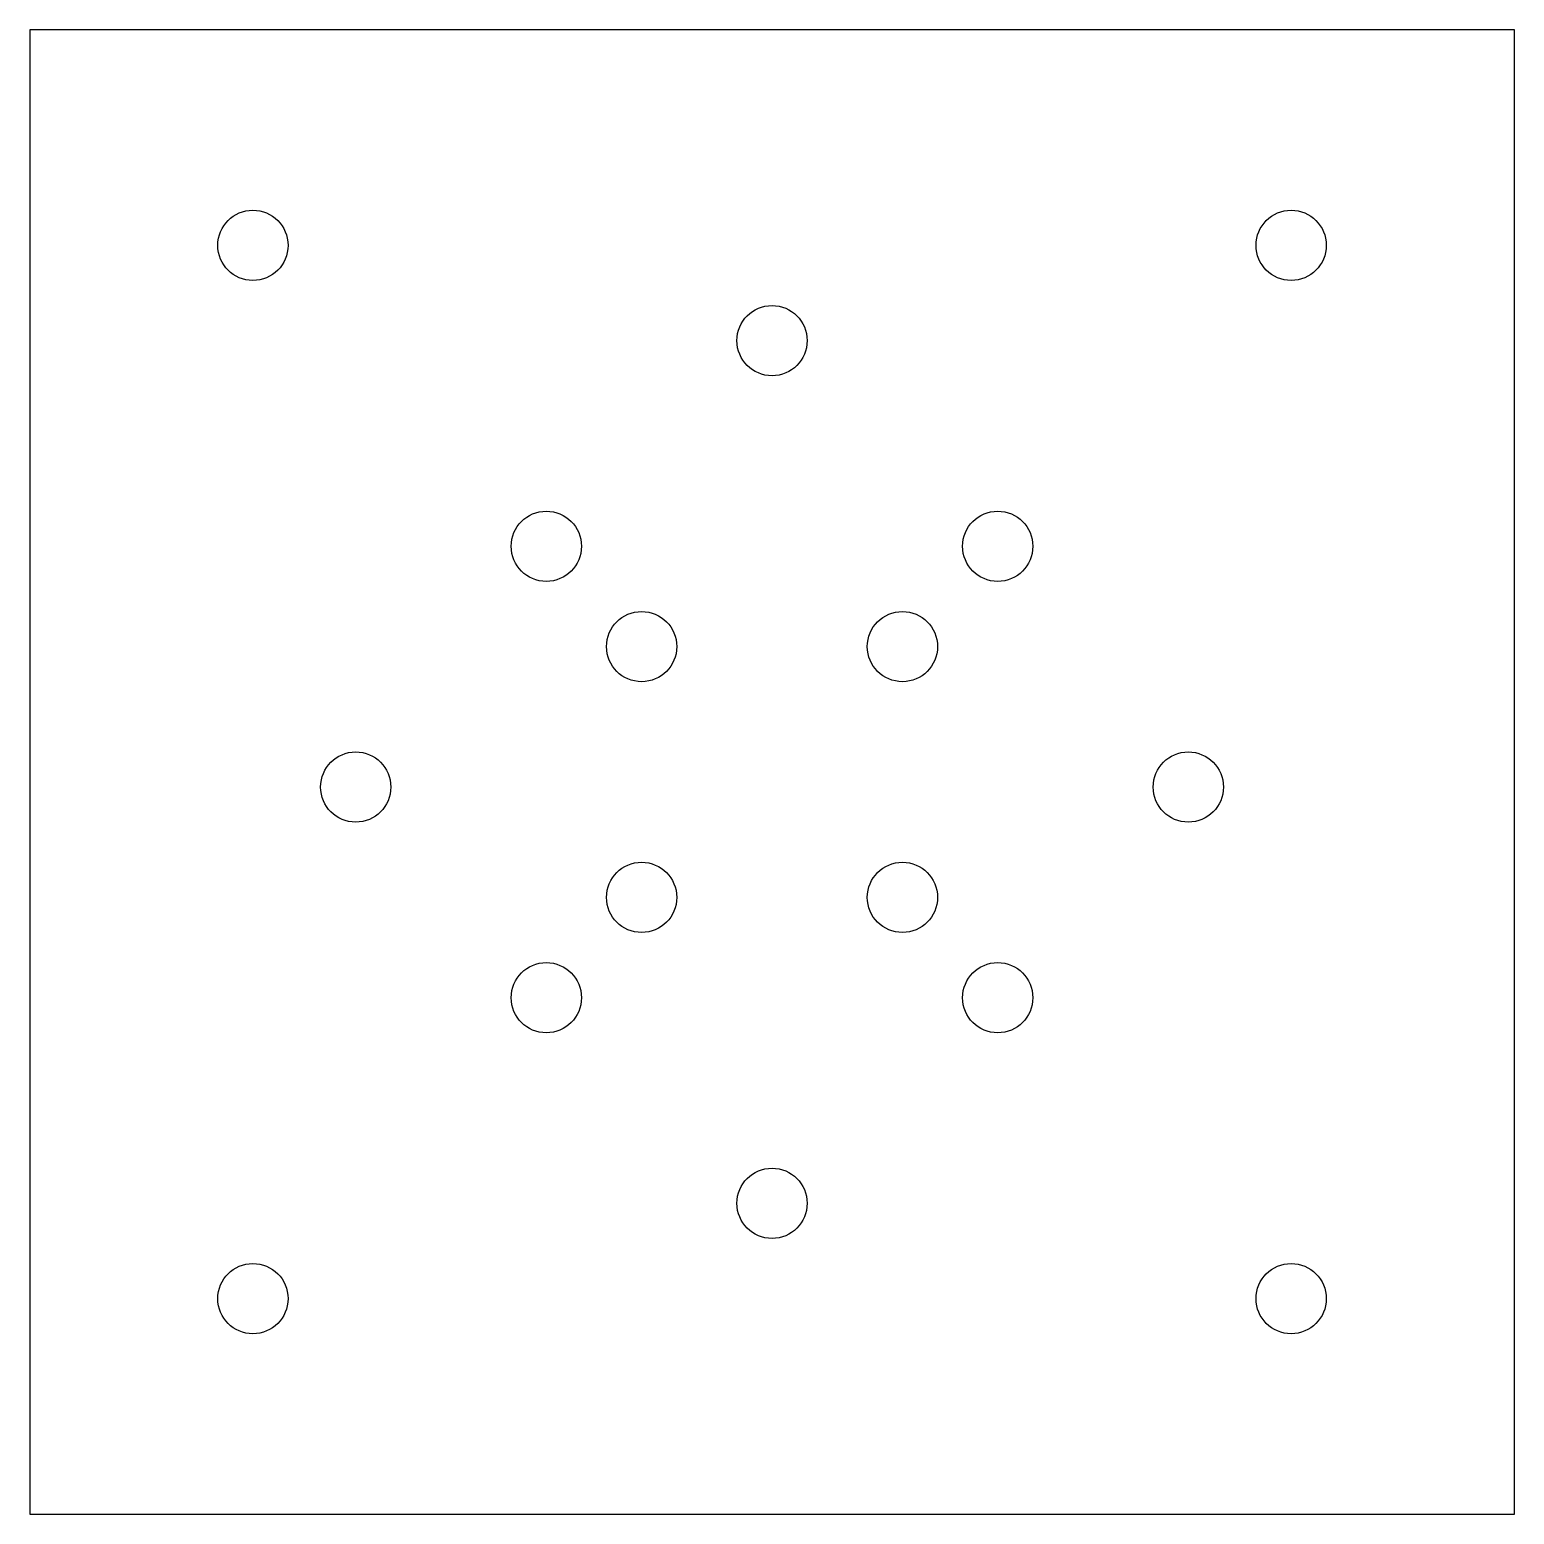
# Model space of a CAD drawing. Header units: millimetres. Extents: x 235 to 383, y 167 to 315.
import ezdxf

# ---------------------------------------------------------------- set-up
doc = ezdxf.new("R2010")
doc.units = ezdxf.units.MM
doc.layers.add('CHAPA_COM_FUROS', color=7, linetype='Continuous')
doc.layers.add('Default', color=7, linetype='Continuous')

# ---------------------------------------------------------------- blocks, each defined once
blk = doc.blocks.new('SE')
at = {"layer": 'CHAPA_COM_FUROS', "color": 7, "linetype": 'Continuous'}
for p, q in [((383.18, 315.33), (235.18, 315.33)), ((235.18, 315.33), (235.18, 167.33)), ((383.18, 167.33), (383.18, 315.33)), ((235.18, 167.33), (383.18, 167.33))]:
    blk.add_line(p, q, dxfattribs=at)
for centre in [(257.43, 293.83), (360.93, 293.83), (309.18, 284.33), (286.68, 263.83), (331.68, 263.83), (296.18, 253.83), (322.18, 253.83), (267.68, 239.83), (350.68, 239.83), (296.18, 228.83), (322.18, 228.83), (286.68, 218.83), (331.68, 218.83), (309.18, 198.33), (257.43, 188.83), (360.93, 188.83)]:
    blk.add_circle(centre, 3.5, dxfattribs=at)

msp = doc.modelspace()

# ---------------------------------------------------------------- block references
at = {"layer": 'Default'}
msp.add_blockref('SE', (0, 0), dxfattribs=at)

doc.saveas('drawing.dxf')
